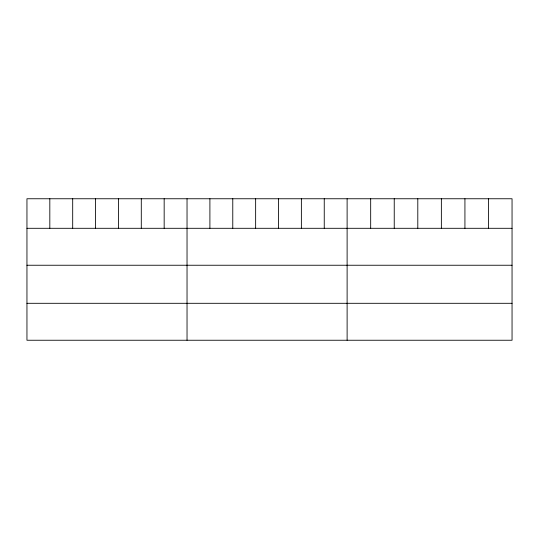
<?xml version="1.0" encoding="UTF-8"?>
<svg xmlns="http://www.w3.org/2000/svg" width="539" height="539" viewBox="0 0 539 539"><rect width="100%" height="100%" fill="white"/><g stroke="black" fill="none" stroke-linecap="round" stroke-linejoin="round"><path stroke-width="0.81" d="M512.05 228.3L512.05 340.244L26.95 340.244L26.95 198.756L512.05 198.756L512.05 228.3L26.95 228.3M26.95 265.242L512.05 265.242M26.95 303.302L512.05 303.302M488.489 198.756L488.489 228.3M464.928 198.756L464.928 228.3M441.367 198.756L441.367 228.3M417.799 198.756L417.799 228.3M394.238 198.756L394.238 228.3M370.677 198.756L370.677 228.3M347.116 198.756L347.116 340.244M324.249 198.756L324.249 228.3M301.375 198.756L301.375 228.3M278.508 198.756L278.508 228.3M255.641 198.756L255.641 228.3M232.774 198.756L232.774 228.3M209.9 198.756L209.9 228.3M187.033 198.756L187.033 340.244M164.166 198.756L164.166 228.3M141.292 198.756L141.292 228.3M118.425 198.756L118.425 228.3M95.558 198.756L95.558 228.3M72.691 198.756L72.691 228.3M49.817 198.756L49.817 228.3"/></g></svg>
